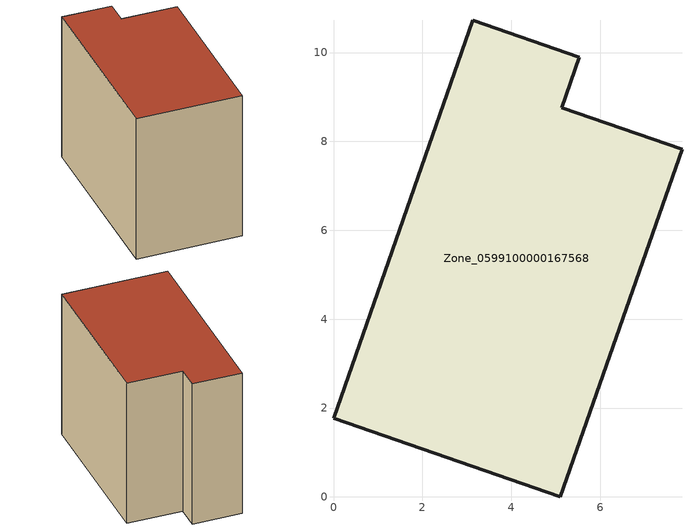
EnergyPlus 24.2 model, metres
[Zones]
Zone_0599100000167568
 floor ground (C_G): 0,1.77 3.13,10.73 5.53,9.89 5.14,8.76 7.84,7.82 5.1,0 z0
 wall outside (C_F): 3.13,10.73 0,1.77 5.1,0 7.84,7.82 5.14,8.76 5.53,9.89 3.13,10.73 z0:7.9
 roof outside (C_R): 0,1.77 5.1,0 7.84,7.82 5.14,8.76 5.53,9.89 3.13,10.73 z7.9
[BUILDING]
Pand.0599100000167568: North Axis=0; Terrain=City; Loads Convergence Tolerance Value=0.04; Temperature Convergence Tolerance Value=0.4; Solar Distribution=FullExterior; Maximum Number of Warmup Days=25; Minimum Number of Warmup Days=1
[Site:Location]
Rotterdam.The.Hague.AP_ZH_NLD Design_Conditions: Latitude=51.96; Longitude=4.45; Time Zone=1; Elevation=-4.5
[SITE:GROUNDTEMPERATURE:BUILDINGSURFACE]
18, 18, 18, 18, 18, 18, 18, 18, 18, 18, 18, 18
[MATERIAL] Thermal Absorptance=0.9; Solar Absorptance=0.7; Visible Absorptance=0.7
Name | Roughness | Thickness | Conductivity | Density | Specific Heat
G.TI.1975-1991 | MediumSmooth | 0.15 | 0.288461 | 540 | 1210
F.TI.1975-1991 | Rough | 0.3 | 0.230769 | 1920 | 840
R.TI.1975-1991 | MediumRough | 0.2 | 0.153846 | 1500 | 1000
[CONSTRUCTION]
C_G: G.TI.1975-1991
C_F: F.TI.1975-1991
C_R: R.TI.1975-1991
[ZONE]
Zone_0599100000167568: Type=1; Multiplier=1; Ceiling Height=Autocalculate; Volume=Autocalculate; Floor Area=autocalculate; Part of Total Floor Area=Yes
[ZONEINFILTRATION:DESIGNFLOWRATE]
Infil_Zone_0599100000167568: Zone or ZoneList or Space or SpaceList=Zone_0599100000167568; Schedule=AlwaysOn; Design Flow Rate Calculation Method=Flow/Area; Flow Rate per Floor Area=0.003; Constant Term Coefficient=1; Temperature Term Coefficient=0; Velocity Term Coefficient=0; Velocity Squared Term Coefficient=0
[HVACTEMPLATE:ZONE:IDEALLOADSAIRSYSTEM]
Zone_0599100000167568: Maximum Heating Supply Air Temperature=50; Minimum Cooling Supply Air Temperature=13; Maximum Heating Supply Air Humidity Ratio=0.0156; Minimum Cooling Supply Air Humidity Ratio=0.0077; Heating Limit=NoLimit; Cooling Limit=NoLimit; Dehumidification Control Type=ConstantSensibleHeatRatio; Cooling Sensible Heat Ratio=0.7; Dehumidification Setpoint=60; Humidification Control Type=None; Humidification Setpoint=30; Outdoor Air Method=None; Outdoor Air Flow Rate per Person=0.00944; Outdoor Air Flow Rate per Zone Floor Area=0; Outdoor Air Flow Rate per Zone=0; Demand Controlled Ventilation Type=None; Outdoor Air Economizer Type=NoEconomizer; Heat Recovery Type=None; Sensible Heat Recovery Effectiveness=0.7; Latent Heat Recovery Effectiveness=0.65
[ZONECONTROL:THERMOSTAT]
ThermostatControl_Zone_0599100000167568: Zone or ZoneList=Zone_0599100000167568; Control Type Schedule=DualSetpointControlType; Control 1=Thermostat_Zone_0599100000167568; Temperature Difference Between Cutout And Setpoint=0
[THERMOSTATSETPOINT:DUALSETPOINT]
Thermostat_Zone_0599100000167568: Heating Setpoint Temperature Schedule=HeatingSetpoint_Zone_0599100000167568; Cooling Setpoint Temperature Schedule=CoolingSetpoint_Zone_0599100000167568
[SCHEDULE:COMPACT]
HeatingSetpoint_Zone_0599100000167568: Through: 12/31, For: AllDays, Until: 24:00, 21
CoolingSetpoint_Zone_0599100000167568: Through: 12/31, For: AllDays, Until: 24:00, 24
DualSetpointControlType: Through: 12/31, For: AllDays, Until: 24:00, 4
AlwaysOn: Through: 12/31, For: AllDays, Until: 24:00, 1
